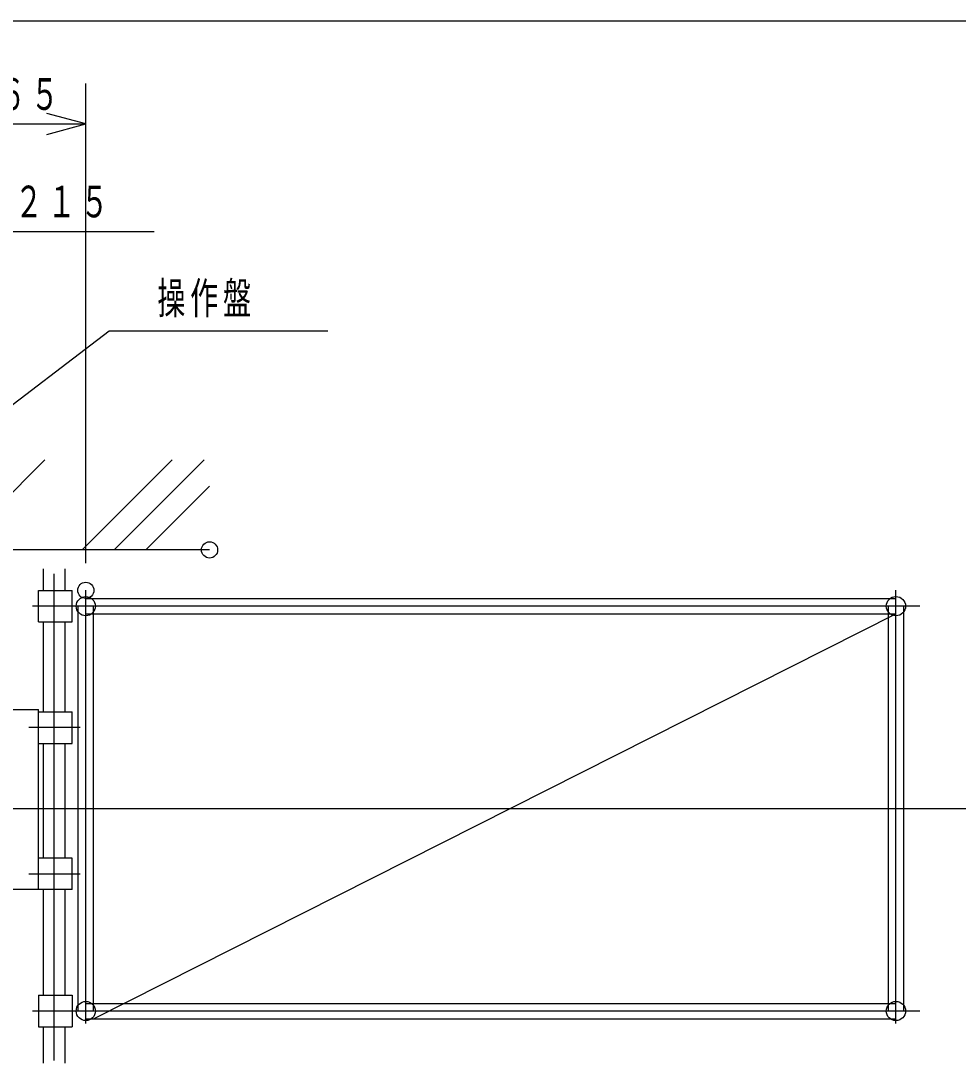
# Model space of a CAD drawing. Units: millimetres, scale not verified. Extents: x -8373 to 8307, y -5807 to 5773.
# Drawn here: x 425 to 2508, y 3456 to 5773 of the extents above; entities that cross this region are included whole.
import ezdxf

# ---------------------------------------------------------------- set-up
doc = ezdxf.new("R2010")
doc.units = ezdxf.units.MM
doc.header["$LTSCALE"] = 20
doc.layers.add('0-0_L-1-1', color=4, linetype='Continuous')
doc.layers.add('1-2_NTEXT', color=7, linetype='Continuous')
doc.styles.add('ＭＳ ゴシック', font='')
doc.styles.get('ＭＳ ゴシック').set_extended_font_data('MS Gothic')

msp = doc.modelspace()

# ---------------------------------------------------------------- linework, layer by layer
at = {"layer": '0-0_L-1-1'}
for p, q in [((-8372.65, 5772.75), (8307.35, 5772.75)), ((569.76, 4566.87), (569.76, 5633.68)), ((304.76, 5543.68), (569.76, 5543.68)), ((-9.24, 5304.77), (721.76, 5304.77)), ((279.03, 4596.68), (479.03, 4796.68)), ((561.88, 4596.68), (761.88, 4796.68)), ((632.59, 4596.68), (832.59, 4796.68)), ((703.3, 4596.68), (844.72, 4738.1)), ((844.72, 4596.68), (-7532.23, 4596.68)), ((784.72, 4596.68), (-2100.24, 4596.68)), ((475.46, 4506.68), (475.46, 4554.42)), ((499.76, 3461.71), (499.76, 4543.59)), ((524.06, 4506.68), (524.06, 4554.42)), ((464.76, 4506.68), (539.76, 4506.68)), ((464.76, 4436.68), (464.76, 4506.68)), ((539.76, 4436.68), (539.76, 4506.68)), ((569.76, 3543.62), (569.76, 4506.87)), ((2369.76, 3543.62), (2369.76, 4506.87)), ((569.76, 4488.68), (2369.76, 4488.68)), ((2422.77, 4471.68), (451.31, 4471.68)), ((552.76, 3571.68), (552.76, 4471.68)), ((569.76, 4454.68), (2369.76, 4454.68)), ((586.76, 3571.68), (586.76, 4471.68)), ((586.76, 3554.68), (2369.76, 4454.68)), ((2352.76, 4471.68), (2352.76, 3571.68)), ((2386.76, 4471.68), (2386.76, 3571.68)), ((464.76, 4436.68), (539.76, 4436.68)), ((475.46, 4236.68), (475.46, 4436.68)), ((524.06, 4236.68), (524.06, 4436.68)), ((340.46, 4241.68), (464.76, 4241.68)), ((464.76, 3841.68), (464.76, 4241.68)), ((464.76, 4236.68), (539.76, 4236.68)), ((539.76, 4166.68), (539.76, 4236.68)), ((557.53, 4201.68), (442.84, 4201.68)), ((464.76, 4166.68), (539.76, 4166.68)), ((475.46, 3911.68), (475.46, 4166.68)), ((524.06, 3911.68), (524.06, 4166.68)), ((-7532.23, 4021.68), (2804.68, 4021.68)), ((539.76, 3911.68), (464.76, 3911.68)), ((539.76, 3841.68), (539.76, 3911.68)), ((442.84, 3876.68), (557.53, 3876.68)), ((464.76, 3841.68), (340.46, 3841.68)), ((539.76, 3841.68), (464.76, 3841.68)), ((475.46, 3606.68), (475.46, 3841.68)), ((524.06, 3606.68), (524.06, 3841.68)), ((464.76, 3606.68), (539.76, 3606.68)), ((464.76, 3606.68), (464.76, 3536.68)), ((539.76, 3606.68), (539.76, 3536.68)), ((2422.77, 3571.68), (451.31, 3571.68)), ((569.76, 3588.68), (2369.76, 3588.68)), ((569.76, 3554.68), (2369.76, 3554.68)), ((464.76, 3536.68), (539.76, 3536.68)), ((475.46, 3455.81), (475.46, 3536.68)), ((524.06, 3455.81), (524.06, 3536.68))]:
    msp.add_line(p, q, dxfattribs=at)
for points in [[(482.83, 5520.39), (569.76, 5543.68), (482.83, 5566.98)], [(-216.75, 4443.7), (621.58, 5083.32), (1107.58, 5083.32)]]:
    msp.add_lwpolyline(points, dxfattribs=at)
for centre, radius in [((844.72, 4596.68), 18), ((569.76, 4506.87), 18), ((569.76, 4471.68), 21.35), ((2369.76, 4471.68), 21.35), ((569.76, 3571.68), 21.35), ((2369.76, 3571.68), 21.35)]:
    msp.add_circle(centre, radius, dxfattribs=at)

# ---------------------------------------------------------------- texts
at = {"layer": '1-2_NTEXT', "char_height": 70.38, "attachment_point": 7, "style": 'ＭＳ ゴシック'}
for s, insert in [('\\T1.17;\\W0.65;２６５', (301.26, 5573.68)), ('\\T1.17;\\W0.65;２１５', (411.76, 5334.77)), ('\\T1.17;\\W0.65;操作盤', (728.58, 5113.32))]:
    msp.add_mtext(s, dxfattribs=dict(at, insert=insert))

doc.saveas('drawing.dxf')
